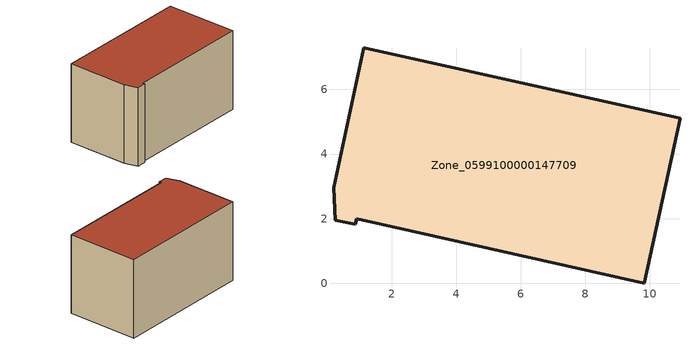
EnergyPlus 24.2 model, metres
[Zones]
Zone_0599100000147709
 floor ground (C_G): 0.88,1.82 0.26,1.95 0.2,2.95 1.14,7.29 10.93,5.1 9.83,0 0.92,1.99 z0
 wall outside (C_F): 10.93,5.1 1.14,7.29 0.2,2.95 0.26,1.95 0.88,1.82 0.92,1.99 9.83,0 10.93,5.1 z0:5.79
 roof outside (C_R): 0.26,1.95 0.88,1.82 0.92,1.99 9.83,0 10.93,5.1 1.14,7.29 0.2,2.95 z5.79
[BUILDING]
Pand.0599100000147709: North Axis=0; Terrain=City; Loads Convergence Tolerance Value=0.04; Temperature Convergence Tolerance Value=0.4; Solar Distribution=FullExterior; Maximum Number of Warmup Days=25; Minimum Number of Warmup Days=1
[Site:Location]
Rotterdam.The.Hague.AP_ZH_NLD Design_Conditions: Latitude=51.96; Longitude=4.45; Time Zone=1; Elevation=-4.5
[SITE:GROUNDTEMPERATURE:BUILDINGSURFACE]
18, 18, 18, 18, 18, 18, 18, 18, 18, 18, 18, 18
[MATERIAL] Thermal Absorptance=0.9; Solar Absorptance=0.7; Visible Absorptance=0.7
Name | Roughness | Thickness | Conductivity | Density | Specific Heat
G.TI.1975-1991 | MediumSmooth | 0.15 | 0.288461 | 540 | 1210
F.TI.1975-1991 | Rough | 0.3 | 0.230769 | 1920 | 840
R.TI.1975-1991 | MediumRough | 0.2 | 0.153846 | 1500 | 1000
[CONSTRUCTION]
C_G: G.TI.1975-1991
C_F: F.TI.1975-1991
C_R: R.TI.1975-1991
[ZONE]
Zone_0599100000147709: Type=1; Multiplier=1; Ceiling Height=Autocalculate; Volume=Autocalculate; Floor Area=autocalculate; Part of Total Floor Area=Yes
[ZONEINFILTRATION:DESIGNFLOWRATE]
Infil_Zone_0599100000147709: Zone or ZoneList or Space or SpaceList=Zone_0599100000147709; Schedule=AlwaysOn; Design Flow Rate Calculation Method=Flow/Area; Flow Rate per Floor Area=0.003; Constant Term Coefficient=1; Temperature Term Coefficient=0; Velocity Term Coefficient=0; Velocity Squared Term Coefficient=0
[HVACTEMPLATE:ZONE:IDEALLOADSAIRSYSTEM]
Zone_0599100000147709: Maximum Heating Supply Air Temperature=50; Minimum Cooling Supply Air Temperature=13; Maximum Heating Supply Air Humidity Ratio=0.0156; Minimum Cooling Supply Air Humidity Ratio=0.0077; Heating Limit=NoLimit; Cooling Limit=NoLimit; Dehumidification Control Type=ConstantSensibleHeatRatio; Cooling Sensible Heat Ratio=0.7; Dehumidification Setpoint=60; Humidification Control Type=None; Humidification Setpoint=30; Outdoor Air Method=None; Outdoor Air Flow Rate per Person=0.00944; Outdoor Air Flow Rate per Zone Floor Area=0; Outdoor Air Flow Rate per Zone=0; Demand Controlled Ventilation Type=None; Outdoor Air Economizer Type=NoEconomizer; Heat Recovery Type=None; Sensible Heat Recovery Effectiveness=0.7; Latent Heat Recovery Effectiveness=0.65
[ZONECONTROL:THERMOSTAT]
ThermostatControl_Zone_0599100000147709: Zone or ZoneList=Zone_0599100000147709; Control Type Schedule=DualSetpointControlType; Control 1=Thermostat_Zone_0599100000147709; Temperature Difference Between Cutout And Setpoint=0
[THERMOSTATSETPOINT:DUALSETPOINT]
Thermostat_Zone_0599100000147709: Heating Setpoint Temperature Schedule=HeatingSetpoint_Zone_0599100000147709; Cooling Setpoint Temperature Schedule=CoolingSetpoint_Zone_0599100000147709
[SCHEDULE:COMPACT]
HeatingSetpoint_Zone_0599100000147709: Through: 12/31, For: AllDays, Until: 24:00, 21
CoolingSetpoint_Zone_0599100000147709: Through: 12/31, For: AllDays, Until: 24:00, 24
DualSetpointControlType: Through: 12/31, For: AllDays, Until: 24:00, 4
AlwaysOn: Through: 12/31, For: AllDays, Until: 24:00, 1
